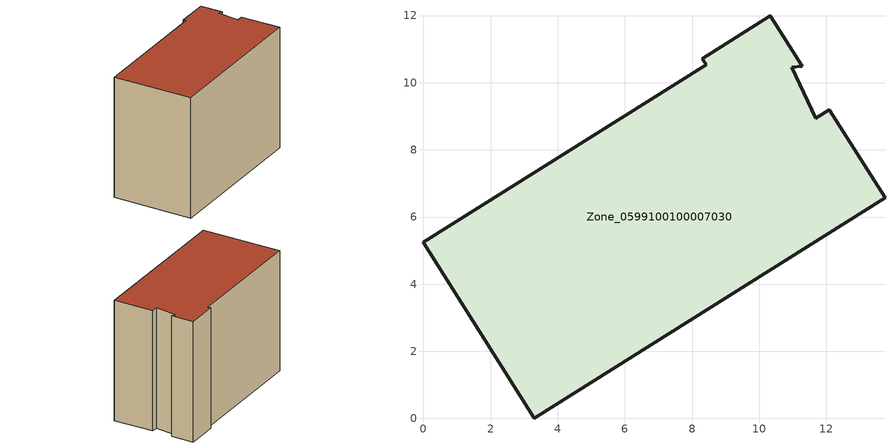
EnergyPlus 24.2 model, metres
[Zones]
Zone_0599100100007030
 floor ground (C_G): 10.97,10.46 11.68,8.94 12.09,9.2 13.75,6.57 3.3,0 0,5.25 8.42,10.53 8.31,10.71 10.33,12 11.28,10.5 z0
 wall outside (C_F): 3.3,0 13.75,6.57 12.09,9.2 11.68,8.94 10.97,10.46 11.28,10.5 10.33,12 8.31,10.71 8.42,10.53 0,5.25 3.3,0 z0:9.48
 roof outside (C_R): 11.28,10.5 10.33,12 8.31,10.71 8.42,10.53 0,5.25 3.3,0 13.75,6.57 12.09,9.2 11.68,8.94 10.97,10.46 z9.48
[BUILDING]
Pand.0599100100007030: North Axis=0; Terrain=City; Loads Convergence Tolerance Value=0.04; Temperature Convergence Tolerance Value=0.4; Solar Distribution=FullExterior; Maximum Number of Warmup Days=25; Minimum Number of Warmup Days=1
[Site:Location]
Rotterdam.The.Hague.AP_ZH_NLD Design_Conditions: Latitude=51.96; Longitude=4.45; Time Zone=1; Elevation=-4.5
[SITE:GROUNDTEMPERATURE:BUILDINGSURFACE]
18, 18, 18, 18, 18, 18, 18, 18, 18, 18, 18, 18
[MATERIAL] Thermal Absorptance=0.9; Solar Absorptance=0.7; Visible Absorptance=0.7
Name | Roughness | Thickness | Conductivity | Density | Specific Heat
G.TC.2006-2014 | MediumSmooth | 0.15 | 0.06 | 540 | 1210
F.TC.2006-2014 | Rough | 0.3 | 0.12 | 1920 | 840
R.TC.2006-2014 | MediumRough | 0.2 | 0.08 | 1500 | 1000
[CONSTRUCTION]
C_G: G.TC.2006-2014
C_F: F.TC.2006-2014
C_R: R.TC.2006-2014
[ZONE]
Zone_0599100100007030: Type=1; Multiplier=1; Ceiling Height=Autocalculate; Volume=Autocalculate; Floor Area=autocalculate; Part of Total Floor Area=Yes
[ZONEINFILTRATION:DESIGNFLOWRATE]
Infil_Zone_0599100100007030: Zone or ZoneList or Space or SpaceList=Zone_0599100100007030; Schedule=AlwaysOn; Design Flow Rate Calculation Method=Flow/Area; Flow Rate per Floor Area=0.0015; Constant Term Coefficient=1; Temperature Term Coefficient=0; Velocity Term Coefficient=0; Velocity Squared Term Coefficient=0
[HVACTEMPLATE:ZONE:IDEALLOADSAIRSYSTEM]
Zone_0599100100007030: Maximum Heating Supply Air Temperature=50; Minimum Cooling Supply Air Temperature=13; Maximum Heating Supply Air Humidity Ratio=0.0156; Minimum Cooling Supply Air Humidity Ratio=0.0077; Heating Limit=NoLimit; Cooling Limit=NoLimit; Dehumidification Control Type=ConstantSensibleHeatRatio; Cooling Sensible Heat Ratio=0.7; Dehumidification Setpoint=60; Humidification Control Type=None; Humidification Setpoint=30; Outdoor Air Method=None; Outdoor Air Flow Rate per Person=0.00944; Outdoor Air Flow Rate per Zone Floor Area=0; Outdoor Air Flow Rate per Zone=0; Demand Controlled Ventilation Type=None; Outdoor Air Economizer Type=NoEconomizer; Heat Recovery Type=None; Sensible Heat Recovery Effectiveness=0.7; Latent Heat Recovery Effectiveness=0.65
[ZONECONTROL:THERMOSTAT]
ThermostatControl_Zone_0599100100007030: Zone or ZoneList=Zone_0599100100007030; Control Type Schedule=DualSetpointControlType; Control 1=Thermostat_Zone_0599100100007030; Temperature Difference Between Cutout And Setpoint=0
[THERMOSTATSETPOINT:DUALSETPOINT]
Thermostat_Zone_0599100100007030: Heating Setpoint Temperature Schedule=HeatingSetpoint_Zone_0599100100007030; Cooling Setpoint Temperature Schedule=CoolingSetpoint_Zone_0599100100007030
[SCHEDULE:COMPACT]
HeatingSetpoint_Zone_0599100100007030: Through: 12/31, For: AllDays, Until: 24:00, 21
CoolingSetpoint_Zone_0599100100007030: Through: 12/31, For: AllDays, Until: 24:00, 24
DualSetpointControlType: Through: 12/31, For: AllDays, Until: 24:00, 4
AlwaysOn: Through: 12/31, For: AllDays, Until: 24:00, 1
